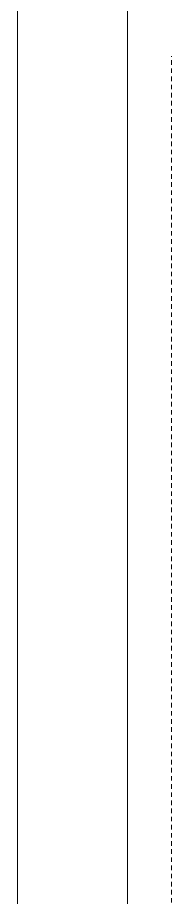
# Model space of a CAD drawing. Header units: millimetres. Extents: x 366 to 1555, y 702 to 1543.
# Drawn here: x 474.24 to 478.52, y 1357.02 to 1381.57 of the extents above; entities that cross this region are included whole.
import ezdxf

# ---------------------------------------------------------------- set-up
doc = ezdxf.new("R2010")
doc.units = ezdxf.units.MM
doc.linetypes.add('TRATTEGGIATA', pattern=[19.049999999999997, 12.7, -6.35])
doc.layers.add('1_CARTIGLIO', color=7, linetype='Continuous', lineweight=9)

msp = doc.modelspace()

# ---------------------------------------------------------------- linework, layer by layer
at = {"layer": '1_CARTIGLIO', "ltscale": 100}
for p, q in [((474.2431986678039, 1392.083457025488), (474.2431986678039, 1328.723457025497)), ((477.303198667787, 1392.083457025488), (477.303198667787, 1328.723457025497))]:
    msp.add_line(p, q, dxfattribs=at)
at = {"layer": '1_CARTIGLIO', "linetype": 'TRATTEGGIATA', "ltscale": 0.01}
msp.add_lwpolyline([(478.5226797105624, 1328.493459518244), (478.5226797105624, 1380.493459518244)], dxfattribs=at)

doc.saveas('drawing.dxf')
